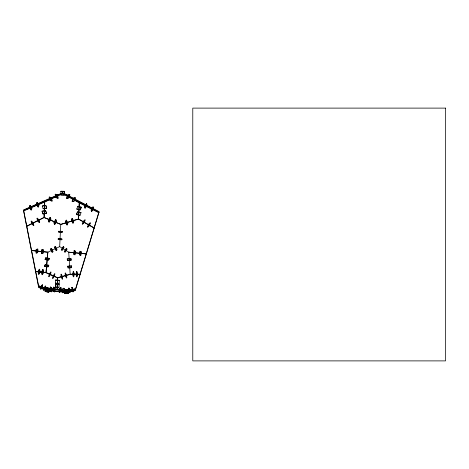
<?xml version="1.0" encoding="UTF-8"?>
<svg xmlns="http://www.w3.org/2000/svg" width="469" height="469" viewBox="0 0 469 469"><rect width="100%" height="100%" fill="white"/><g stroke="black" fill="none" stroke-linecap="round" stroke-linejoin="round"><path stroke-width="0.7" d="M60.923 191.364L64.575 191.487L64.452 195.157L60.794 195.034L60.947 191.194L64.599 191.317L64.476 194.987L60.823 194.864M26.622 226.181L44.027 217.376L44.643 201.693L62.67 193.234L79.331 202.52L98.947 212.375M26.78 226.357L44.121 217.587L44.731 202.045L62.658 193.633L79.226 202.866L98.76 212.686M66.205 291.132L67.02 292.322L46.935 290.592L38.698 287.491L23.45 209.989L62.74 192.718L99.129 211.695L75.673 289.133L66.205 291.132L57.06 289.807L57.576 277.97L45.974 272.729L35.556 271.516M46.062 272.489L47.873 252.164L31.54 250.475L23.597 210.323L62.729 193.122L98.965 212.017L75.632 288.781L66.188 290.774L57.089 289.455L57.605 277.701L46.062 272.489L35.673 271.275M94.076 228.075L78.464 219.134L79.226 202.866M94.234 227.905L78.563 218.935L79.331 202.52M59.674 246.641L60.771 224.317L44.027 217.376M45.974 272.729L47.803 252.211L59.686 246.624L68.744 252.193L86.349 253.928M62.67 193.234L62.74 192.718M62.658 193.633L62.729 193.122M49.773 288.359L48.94 291.935L45.387 291.102L46.191 287.561L49.743 288.394L46.22 287.52L45.417 291.061L48.975 291.9M31.57 250.481L38.827 287.151L47.017 290.235L47.92 289.215L57.089 289.455M46.935 290.592L47.844 289.561L57.06 289.807M23.538 210.563L44.643 201.693M23.708 210.88L44.731 202.045M60.771 224.317L78.563 218.935M78.464 219.134L60.771 224.487L44.121 217.587M57.605 277.701L70.127 274.172L80.088 274.131M57.576 277.97L70.174 274.424L80.152 274.383M42.257 206.149L45.804 205.533L46.695 208.236L43.148 208.852L42.269 205.909L45.815 205.293L46.707 207.996L43.16 208.611M67.688 266.486L71.323 266.14M68.028 267.699L71.663 267.359M68.204 289.437L64.564 289.672L64.763 293.301L68.404 293.066L68.175 289.396L64.534 289.631L64.734 293.26L68.374 293.025M65.009 293.658L68.679 293.459L68.445 289.789L64.804 290.03L65.039 293.7M64.833 290.071L68.474 289.83M60.917 191.387L64.575 191.51M61.838 239.172L58.185 239.002L58.232 239.636L61.885 239.8L61.855 238.809L58.203 238.645L58.25 239.272L61.902 239.442M55.729 280.169L59.375 280.444M55.465 283.094L59.112 283.37M59.205 284.372L55.553 284.097L55.283 287.216L58.93 287.491L59.211 284.185L55.565 283.909L55.295 287.028L58.942 287.304M47.017 290.235L67.003 291.958L66.193 290.774M86.249 253.881L68.714 252.152L70.174 274.424M31.411 250.516L47.803 252.211M77.76 206.524L81.278 207.351L80.275 210.001L76.758 209.168L77.772 206.284L81.289 207.11L80.287 209.76L76.769 208.928M81.026 212.797L77.508 211.97L76.506 214.614L80.023 215.447L81.037 212.557L77.52 211.73L76.517 214.374L80.035 215.207M45.886 287.902L49.438 288.734L48.67 292.24L45.083 291.442L45.921 287.866L49.474 288.699L48.635 292.281L45.118 291.407M38.505 285.609L47.92 289.215M38.394 285.943L47.844 289.561M55.16 246.665L56.743 249.959M54.726 247.011L56.303 250.305M51.215 248.517L52.792 251.812M50.775 248.857L52.358 252.158M36.183 249.426L36.002 253.049L37.35 252.668L37.538 249.045L36.183 249.426M36.523 249.461L36.342 253.084L37.69 252.697L37.878 249.08L36.523 249.461M41.635 249.989L41.448 253.612L42.802 253.231L42.99 249.608L41.635 249.989M41.975 250.024L41.788 253.647L43.142 253.266L43.33 249.643L41.975 250.024M55.735 279.975L55.453 283.288L59.106 283.557L59.381 280.251L55.735 279.975M74.114 250.686L73.645 254.292L74.706 254.784L75.175 251.173L74.114 250.686M74.46 250.716L73.991 254.327L75.052 254.814L75.521 251.208L74.46 250.716M79.97 251.261L79.496 254.872L80.557 255.359L81.031 251.747L79.97 251.261M80.316 251.296L79.841 254.907L80.903 255.394L81.377 251.783L80.316 251.296M50.353 287.092L49.655 290.493L51.215 291.841L51.918 288.441L50.353 287.092M50.681 287.098L49.978 290.499L51.537 291.847L52.241 288.447L50.681 287.098M53.419 287.175L52.716 290.575L54.281 291.923L54.984 288.523L53.419 287.175M53.742 287.18L53.044 290.581L54.603 291.929L55.307 288.529L53.742 287.18M73.234 271.703L72.619 274.465L73.352 276.862L73.973 274.101L73.234 271.703M73.592 271.703L72.971 274.465L73.709 276.862L74.325 274.095L73.592 271.703M76.558 271.692L75.937 274.453L76.676 276.851L77.297 274.084L76.558 271.692M76.91 271.686L76.289 274.453L77.027 276.851L77.649 274.084L76.91 271.686M49.309 274.248L48.665 276.64L50.107 274.306L50.752 271.914L49.309 274.248M49.638 274.394L48.993 276.786L50.441 274.459L51.086 272.061L49.638 274.394M53.167 275.989L52.522 278.381L53.964 276.048L54.609 273.656L53.167 275.989M53.495 276.135L52.85 278.533L54.298 276.2L54.943 273.808L53.495 276.135M67.472 195.127L66.516 198.375L68.65 197.754L69.605 194.506L67.472 195.127M67.753 195.286L66.797 198.534L68.931 197.912L69.887 194.664L67.753 195.286M73.012 198.217L72.056 201.459L74.19 200.843L75.146 197.596L73.012 198.217M73.293 198.375L72.337 201.617L74.471 200.996L75.427 197.754L73.293 198.375M75.632 288.863L75.14 290.264L66.997 291.906L66.193 290.85L75.632 288.863M75.708 289.209L75.216 290.616L67.02 292.269L66.211 291.208L75.708 289.209M29.922 205.539L29.359 207.105L31.065 210.13L31.622 208.564L29.922 205.539M30.239 205.404L29.676 206.97L31.382 209.995L31.945 208.429L30.239 205.404M36.94 202.59L36.377 204.156L38.083 207.181L38.64 205.615L36.94 202.59M37.256 202.456L36.693 204.021L38.399 207.046L38.962 205.481L37.256 202.456M41.735 285.809L40.545 289.062L42.31 284.765L41.735 285.809M42.075 285.943L40.891 289.197L42.65 284.9L42.075 285.943M44.877 287.016L43.687 290.27L45.452 285.973L44.877 287.016M45.217 287.145L44.033 290.399L45.792 286.102L45.217 287.145M66.123 220.254L65.461 222.03L66.926 225.073L67.583 223.291L66.123 220.254M66.451 220.154L65.789 221.931L67.255 224.973L67.911 223.191L66.451 220.154M72.033 218.466L71.376 220.242L72.836 223.279L73.498 221.503L72.033 218.466M72.367 218.366L71.704 220.143L73.17 223.18L73.826 221.403L72.367 218.366M83.33 221.286L82.227 224.1L83.816 222.57L84.918 219.762L83.33 221.286M83.64 221.468L82.538 224.276L84.127 222.746L85.229 219.938L83.64 221.468M88.541 224.27L87.439 227.084L89.028 225.554L90.13 222.746L88.541 224.27M88.852 224.452L87.75 227.26L89.339 225.736L90.441 222.922L88.852 224.452M45.851 257.78L45.077 259.281L48.641 259.879L49.415 258.378L45.851 257.78M45.821 258.108L45.047 259.609L48.612 260.207L49.386 258.706L45.821 258.108M45.241 264.592L44.467 266.093L48.031 266.685L48.805 265.184L45.241 264.592M45.212 264.921L44.438 266.421L48.002 267.013L48.776 265.513L45.212 264.921M39.273 269.224L38.024 271.498L38.552 274.336L39.806 272.061L39.273 269.224M39.613 269.265L38.364 271.539L38.892 274.377L40.146 272.102L39.613 269.265M42.738 269.628L41.489 271.903L42.017 274.74L43.271 272.466L42.738 269.628M43.078 269.669L41.829 271.944L42.357 274.781L43.611 272.507L43.078 269.669M50.066 217.358L48.266 220.248L48.899 222.083L50.699 219.199L50.066 217.358M50.382 217.493L48.583 220.377L49.21 222.212L51.01 219.328L50.382 217.493M55.635 219.668L53.835 222.552L54.463 224.393L56.262 221.503L55.635 219.668M55.946 219.797L54.146 222.681L54.773 224.522L56.579 221.638L55.946 219.797M63.256 246.565L61.316 249.66L61.832 250.212L63.772 247.116L63.256 246.565M63.561 246.753L61.621 249.842L62.137 250.399L64.077 247.304L63.561 246.753M66.27 248.412L64.329 251.507L64.845 252.058L66.791 248.963L66.27 248.412M66.575 248.599L64.634 251.689L65.156 252.246L67.096 249.15L66.575 248.599M86.425 203.663L84.567 206.583L84.866 208.125L86.718 205.205L86.425 203.663M86.736 203.822L84.883 206.741L85.176 208.283L87.035 205.363L86.736 203.822M92.944 206.94L91.092 209.86L91.385 211.402L93.243 208.482L92.944 206.94M93.261 207.099L91.402 210.018L91.701 211.56L93.554 208.641L93.261 207.099M51.531 248.365L50.453 249.01L52.036 252.31L53.114 251.665L51.531 248.365M55.483 246.512L54.404 247.157L55.981 250.458L57.06 249.813L55.483 246.512M60.771 287.778L59.035 288.857L59.141 292.322L60.876 291.243L60.771 287.778M61.093 287.825L59.358 288.904L59.463 292.369L61.199 291.29L61.093 287.825M63.813 288.218L62.072 289.297L62.184 292.762L63.919 291.683L63.813 288.218M64.13 288.265L62.395 289.344L62.506 292.808L64.241 291.73L64.13 288.265M45.61 210.499L42.063 211.114L42.955 213.817L46.501 213.202L45.61 210.499M45.599 210.739L42.052 211.349L42.943 214.057L46.49 213.442L45.599 210.739M70.831 258.437L67.196 258.782L67.554 260.33L71.188 259.984L70.831 258.437M70.854 258.771L67.219 259.111L67.577 260.658L71.212 260.313L70.854 258.771M71.306 265.812L67.671 266.158L68.046 268.034L71.687 267.688L71.306 265.812M445.55 108.11L192.777 108.11L192.777 360.89L445.55 360.89L445.55 108.11M62.219 231.399L58.566 231.235L58.613 231.862L62.271 232.032L62.219 231.399M62.201 231.762L58.549 231.592L58.596 232.225L62.254 232.389L62.201 231.762M57.464 194.905L55.418 194.143L56.169 197.443L58.22 198.205L57.464 194.905M57.171 195.04L55.125 194.283L55.875 197.584L57.927 198.346L57.171 195.04M51.473 197.719L49.427 196.957L50.177 200.257L52.223 201.019L51.473 197.719M51.18 197.854L49.134 197.091L49.884 200.398L51.93 201.154L51.18 197.854M38.81 219.715L37.209 218.085L38.077 220.94L39.677 222.57L38.81 219.715M38.493 219.879L36.887 218.249L37.76 221.104L39.361 222.734L38.493 219.879M33.018 222.646L31.417 221.016L32.285 223.871L33.885 225.501L33.018 222.646M32.701 222.804L31.101 221.175L31.968 224.03L33.569 225.659L32.701 222.804M66.627 275.467L65.467 272.935L65.648 275.391L66.809 277.918L66.627 275.467M66.281 275.561L65.121 273.034L65.302 275.485L66.463 278.017L66.281 275.561M62.441 276.646L61.281 274.113L61.457 276.569L62.623 279.102L62.441 276.646M62.096 276.745L60.935 274.213L61.111 276.669L62.277 279.196L62.096 276.745M72.607 288.435L72.126 287.327L73.24 291.841L72.607 288.435M72.249 288.511L71.769 287.403L72.883 291.917L72.249 288.511M69.453 289.097L68.972 287.995L70.086 292.504L69.453 289.097M69.095 289.174L68.615 288.072L69.729 292.58L69.095 289.174"/></g></svg>
